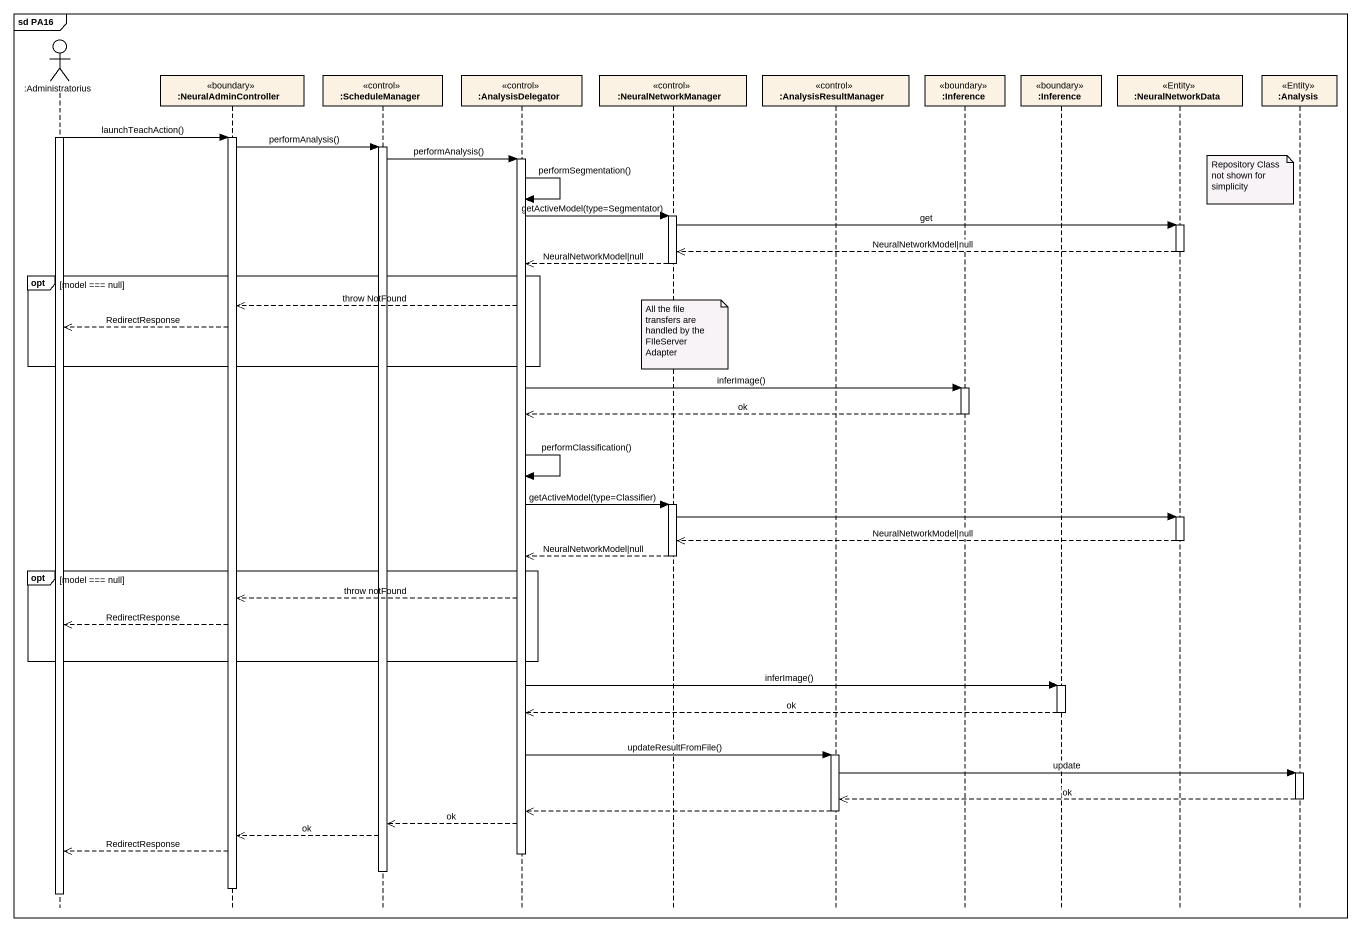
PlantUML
@startuml
mainframe sd PA16
hide footbox
actor ":Administratorius" as Administratorius
participant ":NeuralAdminController" as NeuralAdminController <<boundary>>
participant ":ScheduleManager" as ScheduleManager <<control>>
participant ":AnalysisDelegator" as AnalysisDelegator <<control>>
participant ":NeuralNetworkManager" as NeuralNetworkManager <<control>>
participant ":AnalysisResultManager" as AnalysisResultManager <<control>>
participant ":Inference" as Inference <<boundary>>
participant ":Inference" as Inference_2 <<boundary>>
participant ":NeuralNetworkData" as NeuralNetworkData <<Entity>>
participant ":Analysis" as Analysis <<Entity>>

activate Administratorius
Administratorius -> NeuralAdminController : launchTeachAction()
activate NeuralAdminController
NeuralAdminController -> ScheduleManager : performAnalysis()
activate ScheduleManager
ScheduleManager -> AnalysisDelegator : performAnalysis()
activate AnalysisDelegator
note left of Analysis : Repository Class not shown for simplicity
AnalysisDelegator -> AnalysisDelegator : performSegmentation()
AnalysisDelegator -> NeuralNetworkManager : getActiveModel(type=Segmentator)
activate NeuralNetworkManager
NeuralNetworkManager -> NeuralNetworkData : get
activate NeuralNetworkData
NeuralNetworkData -->> NeuralNetworkManager : NeuralNetworkModel|null
deactivate NeuralNetworkData
NeuralNetworkManager -->> AnalysisDelegator : NeuralNetworkModel|null
deactivate NeuralNetworkManager
opt model === null
  AnalysisDelegator -->> NeuralAdminController : throw NotFound
  NeuralAdminController -->> Administratorius : RedirectResponse
  note over NeuralNetworkManager : All the file transfers are handled by the FIleServerAdapter
end
AnalysisDelegator -> Inference : inferImage()
activate Inference
Inference -->> AnalysisDelegator : ok
deactivate Inference
AnalysisDelegator -> AnalysisDelegator : performClassification()
AnalysisDelegator -> NeuralNetworkManager : getActiveModel(type=Classifier)
activate NeuralNetworkManager
NeuralNetworkManager -> NeuralNetworkData
activate NeuralNetworkData
NeuralNetworkData -->> NeuralNetworkManager : NeuralNetworkModel|null
deactivate NeuralNetworkData
NeuralNetworkManager -->> AnalysisDelegator : NeuralNetworkModel|null
deactivate NeuralNetworkManager
opt model === null
  AnalysisDelegator -->> NeuralAdminController : throw notFound
  NeuralAdminController -->> Administratorius : RedirectResponse
end
AnalysisDelegator -> Inference_2 : inferImage()
activate Inference_2
Inference_2 -->> AnalysisDelegator : ok
deactivate Inference_2
AnalysisDelegator -> AnalysisResultManager : updateResultFromFile()
activate AnalysisResultManager
AnalysisResultManager -> Analysis : update
activate Analysis
Analysis -->> AnalysisResultManager : ok
deactivate Analysis
AnalysisResultManager -->> AnalysisDelegator
deactivate AnalysisResultManager
AnalysisDelegator -->> ScheduleManager : ok
ScheduleManager -->> NeuralAdminController : ok
NeuralAdminController -->> Administratorius : RedirectResponse
deactivate AnalysisDelegator
deactivate ScheduleManager
deactivate NeuralAdminController
deactivate Administratorius
@enduml
